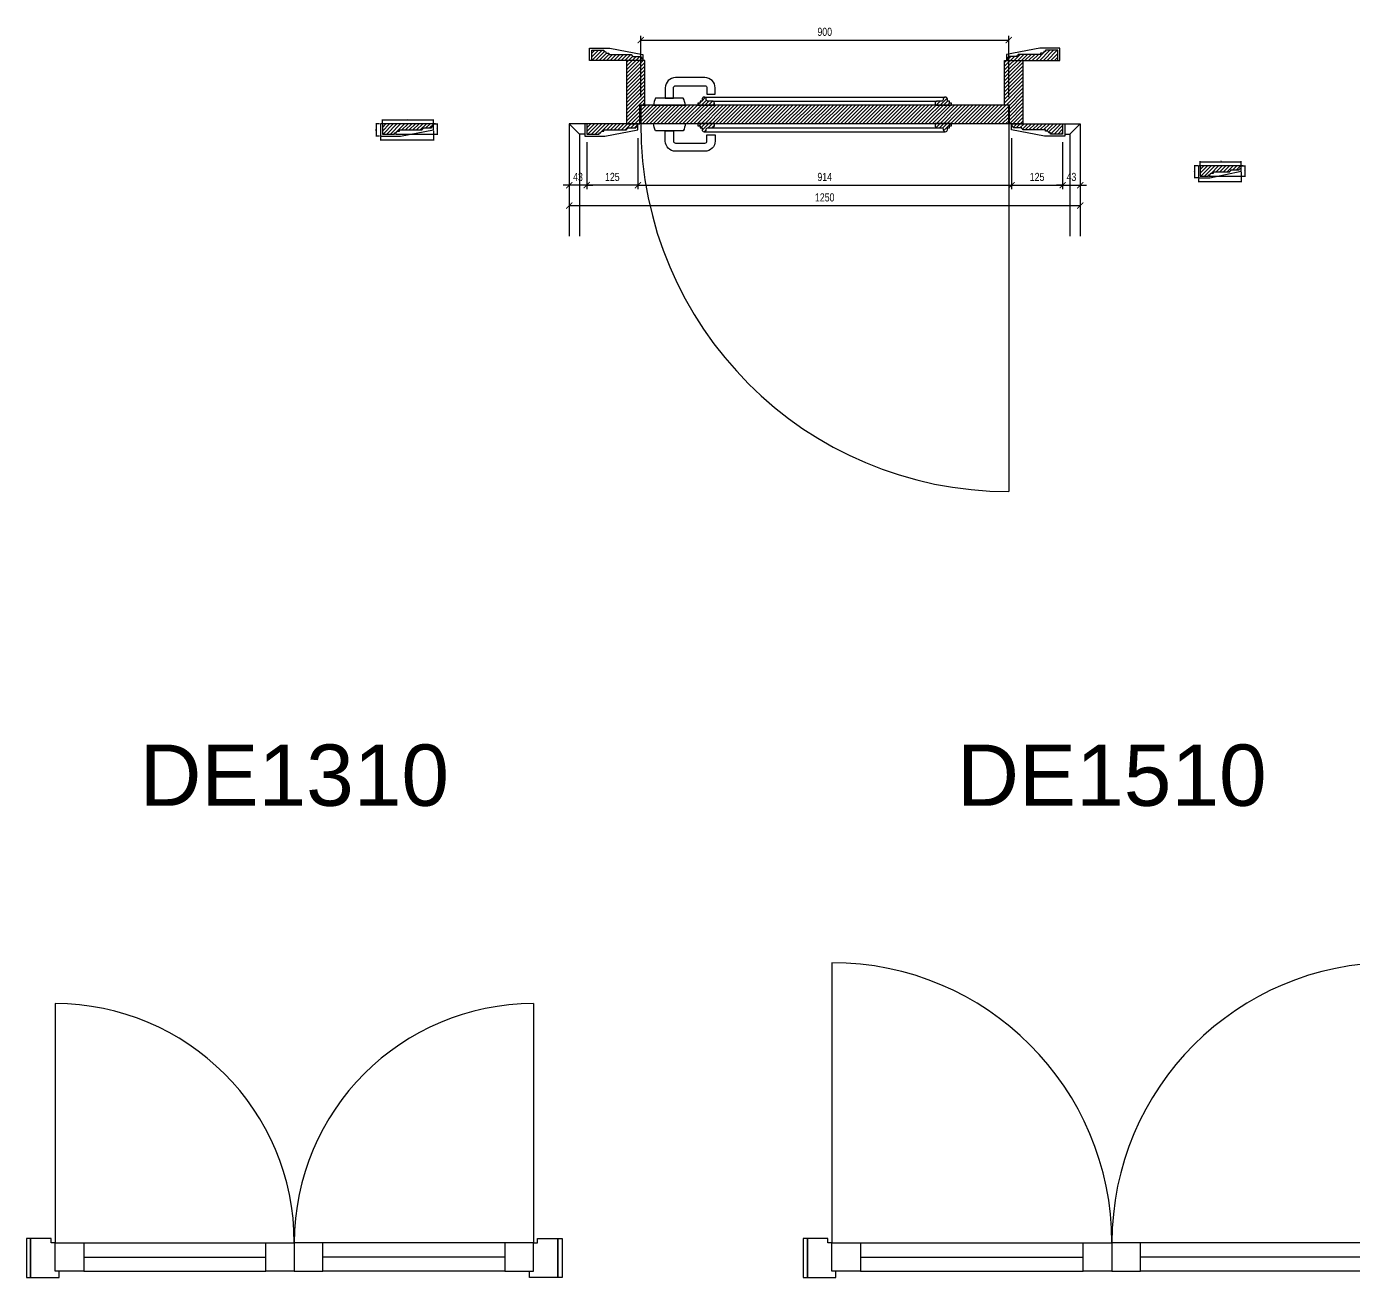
# Model space of a CAD drawing. Header units: millimetres. Extents: x 585 to 19233, y 2366 to 15159.
# Drawn here: x 606 to 3852, y 2366 to 5426 of the extents above; entities that cross this region are included whole.
import ezdxf
from ezdxf.enums import TextEntityAlignment as Align

# ---------------------------------------------------------------- set-up
doc = ezdxf.new("R2010")
doc.units = ezdxf.units.MM
for name, color, linetype in [('AR doors', 4, 'Continuous'), ('AR doors dim', 4, 'Continuous'), ('AR wood', 7, 'Continuous')]:
    doc.layers.add(name, color=color, linetype=linetype)
doc.styles.add('Arial', font='arial.ttf')
doc.styles.add('Romrust', font='romrust.shx', dxfattribs={"width": 0.8})
doc.dimstyles.new('II 1', dxfattribs={"dimtxt": 2, "dimasz": 1.5, "dimexe": 1, "dimexo": 2, "dimgap": 1, "dimtad": 1, "dimdec": 0, "dimzin": 9, "dimdsep": 46, "dimtxsty": 'Romrust', "dimblk": 'ARCHTICK', "dimcen": 0, "dimclrt": 3, "dimadec": 0, "dimazin": 0, "dimtfac": 0.666667, "dimtdec": 0, "dimtix": 1, "dimtmove": 2, "dimatfit": 0, "dimfxl": 1, "dimtvp": 1, "dimtolj": 1, "dimarcsym": 0})
doc.dimstyles.new('II 10', dxfattribs={"dimscale": 10, "dimtxt": 2, "dimasz": 1.5, "dimexe": 1, "dimexo": 2, "dimgap": 1, "dimtad": 1, "dimdec": 0, "dimzin": 9, "dimdsep": 46, "dimtxsty": 'Romrust', "dimblk": 'ARCHTICK', "dimcen": 0, "dimclrt": 3, "dimadec": 0, "dimazin": 0, "dimtfac": 0.666667, "dimtdec": 0, "dimtix": 1, "dimtmove": 0, "dimatfit": 0, "dimfxl": 1, "dimtvp": 1, "dimtolj": 1, "dimarcsym": 0})

# ---------------------------------------------------------------- blocks, each defined once
blk = doc.blocks.new('door entrance 900 plan 125')
h = blk.add_hatch()
h.set_pattern_fill('LINE', color=8, scale=2, angle=45, style=0)
h.set_pattern_definition([(45, (368.1325, 26245.5836), (-4.490128, 4.490128), [])])
h.paths.add_polyline_path([(-452, -77.5), (-452, -31.5), (-440, -31.5), (-440, 77.5), (-485, 77.5), (-485, -77.5)])
edge = h.paths.add_edge_path()
edge.add_line((-532, 95.5), (-528, 95.5))
edge.add_line((-528, 95.5), (-528, 92.5))
edge.add_line((-528, 92.5), (-473, 92.5))
edge.add_line((-473, 92.5), (-473, 90.5))
edge.add_arc((-473, 87.5), 3, 0, 90, ccw=False)
edge.add_line((-470, 87.5), (-450, 87.5))
edge.add_line((-450, 87.5), (-450, 85.5))
edge.add_arc((-450, 82.5), 3, 0, 90, ccw=False)
edge.add_line((-447, 82.5), (-445, 82.5))
edge.add_line((-445, 82.5), (-445, 77.5))
edge.add_line((-445, 77.5), (-570, 77.5))
edge.add_line((-570, 77.5), (-570, 102.5))
edge.add_line((-570, 102.5), (-540, 102.5))
edge.add_line((-540, 102.5), (-540, 99.5))
edge.add_line((-540, 99.5), (-536, 99.5))
edge.add_arc((-532, 99.5), 4, 180, 270)
edge = h.paths.add_edge_path()
edge.add_line((-544, -95.5), (-540, -95.5))
edge.add_line((-540, -95.5), (-540, -92.5))
edge.add_line((-540, -92.5), (-485, -92.5))
edge.add_line((-485, -92.5), (-485, -90.5))
edge.add_arc((-485, -87.5), 3, 270, 360)
edge.add_line((-482, -87.5), (-462, -87.5))
edge.add_line((-462, -87.5), (-462, -85.5))
edge.add_arc((-462, -82.5), 3, 270, 360)
edge.add_line((-459, -82.5), (-457, -82.5))
edge.add_line((-457, -82.5), (-457, -77.5))
edge.add_line((-457, -77.5), (-582, -77.5))
edge.add_line((-582, -77.5), (-582, -102.5))
edge.add_line((-582, -102.5), (-552, -102.5))
edge.add_line((-552, -102.5), (-552, -99.5))
edge.add_line((-552, -99.5), (-548, -99.5))
edge.add_arc((-544, -99.5), 4, 90, 180, ccw=False)
h.paths.add_polyline_path([(-450, -77), (450, -77), (450, -32), (-450, -32)])
edge = h.paths.add_edge_path()
edge.add_arc((-275, -27), 5, 0, 90)
edge.add_line((-275, -22), (-285, -22))
edge.add_arc((-285, -17), 5, 180, 270, ccw=False)
edge.add_arc((-295, -17), 5, 360, 540)
edge.add_line((-300, -17), (-300, -22))
edge.add_line((-300, -22), (-305, -22))
edge.add_line((-305, -22), (-305, -27))
edge.add_line((-305, -27), (-310, -27))
edge.add_line((-310, -27), (-310, -32))
edge.add_line((-310, -32), (-270, -32))
edge.add_line((-270, -32), (-270, -27))
edge = h.paths.add_edge_path()
edge.add_line((-270, -82), (-270, -77))
edge.add_line((-270, -77), (-310, -77))
edge.add_line((-310, -77), (-310, -82))
edge.add_line((-310, -82), (-305, -82))
edge.add_line((-305, -82), (-305, -87))
edge.add_line((-305, -87), (-300, -87))
edge.add_line((-300, -87), (-300, -92))
edge.add_arc((-295, -92), 5, 180, 360)
edge.add_arc((-285, -92), 5, 90, 180, ccw=False)
edge.add_line((-285, -87), (-275, -87))
edge.add_arc((-275, -82), 5, 270, 360)
edge = h.paths.add_edge_path()
edge.add_line((305, -22), (300, -22))
edge.add_line((300, -22), (300, -17))
edge.add_arc((295, -17), 5, 0, 180)
edge.add_arc((285, -17), 5, -90, 0, ccw=False)
edge.add_line((285, -22), (275, -22))
edge.add_arc((275, -27), 5, 90, 180)
edge.add_line((270, -27), (270, -32))
edge.add_line((270, -32), (310, -32))
edge.add_line((310, -32), (310, -27))
edge.add_line((310, -27), (305, -27))
edge.add_line((305, -27), (305, -22))
edge = h.paths.add_edge_path()
edge.add_line((310, -77), (270, -77))
edge.add_line((270, -77), (270, -82))
edge.add_arc((275, -82), 5, 180, 270)
edge.add_line((275, -87), (285, -87))
edge.add_arc((285, -92), 5, 0, 90, ccw=False)
edge.add_arc((295, -92), 5, 180, 360)
edge.add_line((300, -92), (300, -87))
edge.add_line((300, -87), (305, -87))
edge.add_line((305, -87), (305, -82))
edge.add_line((305, -82), (310, -82))
edge.add_line((310, -82), (310, -77))
h.paths.add_polyline_path([(485, -77.5), (452, -77.5), (452, -31.5), (440, -31.5), (440, 77.5), (485, 77.5)])
edge = h.paths.add_edge_path()
edge.add_line((532, 95.5), (528, 95.5))
edge.add_line((528, 95.5), (528, 92.5))
edge.add_line((528, 92.5), (473, 92.5))
edge.add_line((473, 92.5), (473, 90.5))
edge.add_arc((473, 87.5), 3, 90, 180)
edge.add_line((470, 87.5), (450, 87.5))
edge.add_line((450, 87.5), (450, 85.5))
edge.add_arc((450, 82.5), 3, 90, 180)
edge.add_line((447, 82.5), (445, 82.5))
edge.add_line((445, 82.5), (445, 77.5))
edge.add_line((445, 77.5), (570, 77.5))
edge.add_line((570, 77.5), (570, 102.5))
edge.add_line((570, 102.5), (540, 102.5))
edge.add_line((540, 102.5), (540, 99.5))
edge.add_line((540, 99.5), (536, 99.5))
edge.add_arc((532, 99.5), 4, -90, 0, ccw=False)
edge = h.paths.add_edge_path()
edge.add_line((544, -95.5), (540, -95.5))
edge.add_line((540, -95.5), (540, -92.5))
edge.add_line((540, -92.5), (485, -92.5))
edge.add_line((485, -92.5), (485, -90.5))
edge.add_arc((485, -87.5), 3, 180, 270, ccw=False)
edge.add_line((482, -87.5), (462, -87.5))
edge.add_line((462, -87.5), (462, -85.5))
edge.add_arc((462, -82.5), 3, 180, 270, ccw=False)
edge.add_line((459, -82.5), (457, -82.5))
edge.add_line((457, -82.5), (457, -77.5))
edge.add_line((457, -77.5), (582, -77.5))
edge.add_line((582, -77.5), (582, -102.5))
edge.add_line((582, -102.5), (552, -102.5))
edge.add_line((552, -102.5), (552, -99.5))
edge.add_line((552, -99.5), (548, -99.5))
edge.add_arc((544, -99.5), 4, 360, 450)
at = {"color": 8}
for p, q in [((-295, -12), (295, -12)), ((-275, -22), (275, -22)), ((-295, -97), (295, -97)), ((-275, -87), (275, -87)), ((450, -77), (450, -977))]:
    blk.add_line(p, q, dxfattribs=at)
for points in [[(-570, 77.5), (-575, 77.5), (-575, 107.5), (-526, 107.5), (-445, 92.5), (-445, 82.5)], [(570, 77.5), (575, 77.5), (575, 107.5), (526, 107.5), (445, 92.5), (445, 82.5)], [(-582, -77.5), (-587, -77.5), (-587, -107.5), (-538, -107.5), (-457, -92.5), (-457, -82.5)], [(582, -77.5), (587, -77.5), (587, -107.5), (538, -107.5), (457, -92.5), (457, -82.5)]]:
    blk.add_lwpolyline(points, dxfattribs=at)
at = {"color": 0}
for points in [[(-532, 95.5), (-528, 95.5), (-528, 92.5), (-473, 92.5), (-473, 90.5, -0.414214), (-470, 87.5), (-450, 87.5), (-450, 85.5, -0.414214), (-447, 82.5), (-445, 82.5), (-445, 77.5), (-570, 77.5), (-570, 102.5), (-540, 102.5), (-540, 99.5), (-536, 99.5, 0.414214), (-532, 95.5)], [(532, 95.5), (528, 95.5), (528, 92.5), (473, 92.5), (473, 90.5, 0.414214), (470, 87.5), (450, 87.5), (450, 85.5, 0.414214), (447, 82.5), (445, 82.5), (445, 77.5), (570, 77.5), (570, 102.5), (540, 102.5), (540, 99.5), (536, 99.5, -0.414214), (532, 95.5)]]:
    blk.add_lwpolyline(points, format="xyb", dxfattribs=at)
for points in [[(-452, -77.5), (-452, -31.5), (-440, -31.5), (-440, 77.5), (-485, 77.5), (-485, -77.5), (-452, -77.5)], [(485, -77.5), (452, -77.5), (452, -31.5), (440, -31.5), (440, 77.5), (485, 77.5), (485, -77.5)]]:
    blk.add_lwpolyline(points, dxfattribs=at)
at = {"color": 8}
for points in [[(-293, 35.5), (-365, 35.5, 0.414214), (-390, 10.5), (-390, -14.5), (-370, -14.5), (-370, 10.5, -0.414214), (-365, 15.5), (-293, 15.5, -0.414214), (-288, 10.5), (-288, -4.5), (-268, -4.5), (-268, 10.5, 0.414214)], [(-346, -14.5), (-414, -14.5, 0.100452), (-419, -32), (-341, -32, 0.100452)], [(-346, -94.5), (-414, -94.5, -0.100452), (-419, -77), (-341, -77, -0.100452)], [(-293, -144.5), (-365, -144.5, -0.414214), (-390, -119.5), (-390, -94.5), (-370, -94.5), (-370, -119.5, 0.414214), (-365, -124.5), (-293, -124.5, 0.414214), (-288, -119.5), (-288, -104.5), (-268, -104.5), (-268, -119.5, -0.414214)]]:
    blk.add_lwpolyline(points, format="xyb", close=True, dxfattribs=at)
at = {"color": 0}
blk.add_lwpolyline([(-450, -77), (450, -77), (450, -32), (-450, -32)], close=True, dxfattribs=at)
for points in [[(-270, -27, 0.414214), (-275, -22), (-285, -22, -0.414214), (-290, -17, 1), (-300, -17), (-300, -22), (-305, -22), (-305, -27), (-310, -27), (-310, -32), (-270, -32)], [(305, -22), (300, -22), (300, -17, 1), (290, -17, -0.414214), (285, -22), (275, -22, 0.414214), (270, -27), (270, -32), (310, -32), (310, -27), (305, -27)], [(-544, -95.5), (-540, -95.5), (-540, -92.5), (-485, -92.5), (-485, -90.5, 0.414214), (-482, -87.5), (-462, -87.5), (-462, -85.5, 0.414214), (-459, -82.5), (-457, -82.5), (-457, -77.5), (-582, -77.5), (-582, -102.5), (-552, -102.5), (-552, -99.5), (-548, -99.5, -0.414214), (-544, -95.5, -0.414214)], [(-270, -82), (-270, -77), (-310, -77), (-310, -82), (-305, -82), (-305, -87), (-300, -87), (-300, -92, 1), (-290, -92, -0.414214), (-285, -87), (-275, -87, 0.414214)], [(310, -77), (270, -77), (270, -82, 0.414214), (275, -87), (285, -87, -0.414214), (290, -92, 1), (300, -92), (300, -87), (305, -87), (305, -82), (310, -82)], [(544, -95.5), (540, -95.5), (540, -92.5), (485, -92.5), (485, -90.5, -0.414214), (482, -87.5), (462, -87.5), (462, -85.5, -0.414214), (459, -82.5), (457, -82.5), (457, -77.5), (582, -77.5), (582, -102.5), (552, -102.5), (552, -99.5), (548, -99.5, 0.414214), (544, -95.5, 0.414214)]]:
    blk.add_lwpolyline(points, format="xyb", close=True, dxfattribs=at)
at = {"color": 8}
blk.add_arc((450, -77), 900, 180, 270, dxfattribs=at)
blk = doc.blocks.new('_ArchTick')
at = {"color": 0, "linetype": 'ByBlock', "lineweight": 0, "const_width": 0.15}
blk.add_lwpolyline([(-0.5, -0.5), (0.5, 0.5)], dxfattribs=at)
blk = doc.blocks.new('*D118')
at = {"layer": 'AR doors dim', "color": 0, "lineweight": -2, "transparency": 16777216}
for p, q in [((2108.2, 5253.9), (2108.2, 5403.4)), ((2108.2, 5393.4), (3008.2, 5393.4)), ((3008.2, 5253.9), (3008.2, 5403.4))]:
    blk.add_line(p, q, dxfattribs=at)
at = {"layer": 'Defpoints', "color": 0, "transparency": 16777216}
for p in [(3008.2, 5393.4), (2108.2, 5233.9), (3008.2, 5233.9)]:
    blk.add_point(p, dxfattribs=at)
at = {"layer": 'AR doors dim', "color": 0, "lineweight": -2, "transparency": 16777216, "xscale": 15, "yscale": 15, "zscale": 15, "rotation": 180}
blk.add_blockref('_ArchTick', (2108.2, 5393.4), dxfattribs=at)
at = {"layer": 'AR doors dim', "color": 0, "lineweight": -2, "transparency": 16777216, "xscale": 15, "yscale": 15, "zscale": 15}
blk.add_blockref('_ArchTick', (3008.2, 5393.4), dxfattribs=at)
at = {"layer": 'AR doors dim', "color": 3, "transparency": 16777216, "insert": (2558.2, 5413.4), "char_height": 20, "attachment_point": 5, "style": 'Romrust'}
blk.add_mtext('\\A1;900', dxfattribs=at)
blk = doc.blocks.new('*D119')
at = {"layer": 'AR doors dim', "color": 0, "lineweight": -2, "transparency": 16777216}
for p, q in [((2101.2, 5153.4), (2101.2, 5028.4)), ((3015.2, 5153.4), (3015.2, 5028.4)), ((2101.2, 5038.4), (3015.2, 5038.4))]:
    blk.add_line(p, q, dxfattribs=at)
at = {"layer": 'Defpoints', "color": 0, "transparency": 16777216}
for p in [(2101.2, 5173.4), (3015.2, 5173.4), (3015.2, 5038.4)]:
    blk.add_point(p, dxfattribs=at)
at = {"layer": 'AR doors dim', "color": 0, "lineweight": -2, "transparency": 16777216, "xscale": 15, "yscale": 15, "zscale": 15, "rotation": 180}
blk.add_blockref('_ArchTick', (2101.2, 5038.4), dxfattribs=at)
at = {"layer": 'AR doors dim', "color": 0, "lineweight": -2, "transparency": 16777216, "xscale": 15, "yscale": 15, "zscale": 15}
blk.add_blockref('_ArchTick', (3015.2, 5038.4), dxfattribs=at)
at = {"layer": 'AR doors dim', "color": 3, "transparency": 16777216, "insert": (2558.2, 5058.4), "char_height": 20, "attachment_point": 5, "style": 'Romrust'}
blk.add_mtext('\\A1;914', dxfattribs=at)
blk = doc.blocks.new('*D120')
at = {"layer": 'AR doors dim', "color": 0, "lineweight": -2, "transparency": 16777216}
for p, q in [((3015.2, 5153.4), (3015.2, 5028.4)), ((3140.2, 5143.4), (3140.2, 5028.4)), ((3015.2, 5038.4), (3140.2, 5038.4))]:
    blk.add_line(p, q, dxfattribs=at)
at = {"layer": 'Defpoints', "color": 0, "transparency": 16777216}
for p in [(3015.2, 5173.4), (3140.2, 5163.4), (3140.2, 5038.4)]:
    blk.add_point(p, dxfattribs=at)
at = {"layer": 'AR doors dim', "color": 0, "lineweight": -2, "transparency": 16777216, "xscale": 15, "yscale": 15, "zscale": 15, "rotation": 180}
blk.add_blockref('_ArchTick', (3015.2, 5038.4), dxfattribs=at)
at = {"layer": 'AR doors dim', "color": 0, "lineweight": -2, "transparency": 16777216, "xscale": 15, "yscale": 15, "zscale": 15}
blk.add_blockref('_ArchTick', (3140.2, 5038.4), dxfattribs=at)
at = {"layer": 'AR doors dim', "color": 3, "transparency": 16777216, "insert": (3077.7, 5058.4), "char_height": 20, "attachment_point": 5, "style": 'Romrust'}
blk.add_mtext('\\A1;125', dxfattribs=at)
blk = doc.blocks.new('*D179')
at = {"layer": 'AR doors dim', "color": 0, "lineweight": -2, "transparency": 16777216}
for p, q in [((3183.2, 5168.4), (3183.2, 5028.4)), ((3140.2, 5143.4), (3140.2, 5028.4)), ((3140.2, 5038.4), (3125.2, 5038.4)), ((3140.2, 5038.4), (3183.2, 5038.4)), ((3183.2, 5038.4), (3198.2, 5038.4))]:
    blk.add_line(p, q, dxfattribs=at)
at = {"layer": 'Defpoints', "color": 0, "transparency": 16777216}
for p in [(3140.2, 5163.4), (3183.2, 5188.4), (3183.2, 5038.4)]:
    blk.add_point(p, dxfattribs=at)
at = {"layer": 'AR doors dim', "color": 0, "lineweight": -2, "transparency": 16777216, "xscale": 15, "yscale": 15, "zscale": 15}
blk.add_blockref('_ArchTick', (3140.2, 5038.4), dxfattribs=at)
at = {"layer": 'AR doors dim', "color": 0, "lineweight": -2, "transparency": 16777216, "xscale": 15, "yscale": 15, "zscale": 15, "rotation": 180}
blk.add_blockref('_ArchTick', (3183.2, 5038.4), dxfattribs=at)
at = {"layer": 'AR doors dim', "color": 3, "transparency": 16777216, "insert": (3161.7, 5058.4), "char_height": 20, "attachment_point": 5, "style": 'Romrust'}
blk.add_mtext('\\A1;43', dxfattribs=at)
blk = doc.blocks.new('door architrave 125')
h = blk.add_hatch()
h.set_pattern_fill('LINE', color=8, scale=2, angle=45, style=0)
h.set_pattern_definition([(45, (952, 5077.5), (-4.490128, 4.490128), [])])
edge = h.paths.add_edge_path()
edge.add_line((-92, -18), (-88, -18))
edge.add_line((-88, -18), (-88, -15))
edge.add_line((-88, -15), (-33, -15))
edge.add_line((-33, -15), (-33, -13))
edge.add_arc((-33, -10), 3, 270, 360)
edge.add_line((-30, -10), (-10, -10))
edge.add_line((-10, -10), (-10, -8))
edge.add_arc((-10, -5), 3, 270, 360)
edge.add_line((-7, -5), (-5, -5))
edge.add_line((-5, -5), (-5, 0))
edge.add_line((-5, 0), (-130, 0))
edge.add_line((-130, 0), (-130, -25))
edge.add_line((-130, -25), (-100, -25))
edge.add_line((-100, -25), (-100, -22))
edge.add_line((-100, -22), (-96, -22))
edge.add_arc((-92, -22), 4, 90, 180, ccw=False)
at = {"color": 8}
blk.add_lwpolyline([(-130, 0), (-135, 0), (-135, -30), (-86, -30), (-5, -15), (-5, -5)], dxfattribs=at)
at = {"color": 0}
blk.add_lwpolyline([(-92, -18), (-88, -18), (-88, -15), (-33, -15), (-33, -13, 0.414214), (-30, -10), (-10, -10), (-10, -8, 0.414214), (-7, -5), (-5, -5), (-5, 0), (-130, 0), (-130, -25), (-100, -25), (-100, -22), (-96, -22, -0.414214), (-92, -18, -0.414214)], format="xyb", close=True, dxfattribs=at)
blk = doc.blocks.new('*D135')
at = {"layer": 'AR doors dim', "color": 0, "lineweight": -2, "transparency": 16777216}
for p, q in [((1933.2, 5168.4), (1933.2, 4978.4)), ((3183.2, 5168.4), (3183.2, 4978.4)), ((1933.2, 4988.4), (3183.2, 4988.4))]:
    blk.add_line(p, q, dxfattribs=at)
at = {"layer": 'Defpoints', "color": 0, "transparency": 16777216}
for p in [(1933.2, 5188.4), (3183.2, 5188.4), (3183.2, 4988.4)]:
    blk.add_point(p, dxfattribs=at)
at = {"layer": 'AR doors dim', "color": 0, "lineweight": -2, "transparency": 16777216, "xscale": 15, "yscale": 15, "zscale": 15, "rotation": 180}
blk.add_blockref('_ArchTick', (1933.2, 4988.4), dxfattribs=at)
at = {"layer": 'AR doors dim', "color": 0, "lineweight": -2, "transparency": 16777216, "xscale": 15, "yscale": 15, "zscale": 15}
blk.add_blockref('_ArchTick', (3183.2, 4988.4), dxfattribs=at)
at = {"layer": 'AR doors dim', "color": 3, "transparency": 16777216, "insert": (2558.2, 5008.4), "char_height": 20, "attachment_point": 5, "style": 'Romrust'}
blk.add_mtext('\\A1;1250', dxfattribs=at)
blk = doc.blocks.new('*D136')
at = {"layer": 'AR doors dim', "color": 0, "lineweight": -2, "transparency": 16777216}
for p, q in [((1976.2, 5143.4), (1976.2, 5028.4)), ((2101.2, 5153.4), (2101.2, 5028.4)), ((2101.2, 5038.4), (1976.2, 5038.4))]:
    blk.add_line(p, q, dxfattribs=at)
at = {"layer": 'Defpoints', "color": 0, "transparency": 16777216}
for p in [(1976.2, 5163.4), (2101.2, 5173.4), (1976.2, 5038.4)]:
    blk.add_point(p, dxfattribs=at)
at = {"layer": 'AR doors dim', "color": 0, "lineweight": -2, "transparency": 16777216, "xscale": 15, "yscale": 15, "zscale": 15, "rotation": 180}
blk.add_blockref('_ArchTick', (1976.2, 5038.4), dxfattribs=at)
at = {"layer": 'AR doors dim', "color": 0, "lineweight": -2, "transparency": 16777216, "xscale": 15, "yscale": 15, "zscale": 15}
blk.add_blockref('_ArchTick', (2101.2, 5038.4), dxfattribs=at)
at = {"layer": 'AR doors dim', "color": 3, "transparency": 16777216, "insert": (2038.7, 5058.4), "char_height": 20, "attachment_point": 5, "style": 'Romrust'}
blk.add_mtext('\\A1;125', dxfattribs=at)
blk = doc.blocks.new('*D137')
at = {"layer": 'AR doors dim', "color": 0, "lineweight": -2, "transparency": 16777216}
for p, q in [((1933.2, 5168.4), (1933.2, 5028.4)), ((1976.2, 5143.4), (1976.2, 5028.4)), ((1933.2, 5038.4), (1918.2, 5038.4)), ((1976.2, 5038.4), (1933.2, 5038.4)), ((1976.2, 5038.4), (1991.2, 5038.4))]:
    blk.add_line(p, q, dxfattribs=at)
at = {"layer": 'Defpoints', "color": 0, "transparency": 16777216}
for p in [(1933.2, 5188.4), (1976.2, 5163.4), (1933.2, 5038.4)]:
    blk.add_point(p, dxfattribs=at)
at = {"layer": 'AR doors dim', "color": 0, "lineweight": -2, "transparency": 16777216, "xscale": 15, "yscale": 15, "zscale": 15}
blk.add_blockref('_ArchTick', (1933.2, 5038.4), dxfattribs=at)
at = {"layer": 'AR doors dim', "color": 0, "lineweight": -2, "transparency": 16777216, "xscale": 15, "yscale": 15, "zscale": 15, "rotation": 180}
blk.add_blockref('_ArchTick', (1976.2, 5038.4), dxfattribs=at)
at = {"layer": 'AR doors dim', "color": 3, "transparency": 16777216, "insert": (1954.7, 5058.4), "char_height": 20, "attachment_point": 5, "style": 'Romrust'}
blk.add_mtext('\\A1;43', dxfattribs=at)
blk = doc.blocks.new('door architrave 100')
h = blk.add_hatch()
h.set_pattern_fill('LINE', color=8, scale=2, angle=45, style=0)
h.set_pattern_definition([(45, (952, 10077.5), (-4.490128, 4.490128), [])])
edge = h.paths.add_edge_path()
edge.add_line((-77, -18), (-73, -18))
edge.add_line((-73, -18), (-73, -15))
edge.add_line((-73, -15), (-33, -15))
edge.add_line((-33, -15), (-33, -13))
edge.add_arc((-33, -10), 3, 270, 360)
edge.add_line((-30, -10), (-10, -10))
edge.add_line((-10, -10), (-10, -8))
edge.add_arc((-10, -5), 3, 270, 360)
edge.add_line((-7, -5), (-5, -5))
edge.add_line((-5, -5), (-5, 0))
edge.add_line((-5, 0), (-105, 0))
edge.add_line((-105, 0), (-105, -25))
edge.add_line((-105, -25), (-85, -25))
edge.add_line((-85, -25), (-85, -22))
edge.add_line((-85, -22), (-81, -22))
edge.add_arc((-77, -22), 4, 90, 180, ccw=False)
at = {"color": 8}
blk.add_lwpolyline([(-105, 0), (-109, 0), (-109, -29), (-82, -29), (-5, -13), (-5, -5)], dxfattribs=at)
at = {"color": 0}
blk.add_lwpolyline([(-77, -18), (-73, -18), (-73, -15), (-33, -15), (-33, -13, 0.414214), (-30, -10), (-10, -10), (-10, -8, 0.414214), (-7, -5), (-5, -5), (-5, 0), (-105, 0), (-105, -25), (-85, -25), (-85, -22), (-81, -22, -0.414214), (-77, -18, -0.414214)], format="xyb", close=True, dxfattribs=at)
blk = doc.blocks.new('*D138')
at = {"layer": 'AR doors dim', "color": 0, "lineweight": -2, "transparency": 16777216}
for p, q in [((1476.2, 5190.4), (1476.2, 5199.4)), ((1476.2, 5198.4), (1601.2, 5198.4)), ((1601.2, 5190.4), (1601.2, 5199.4))]:
    blk.add_line(p, q, dxfattribs=at)
at = {"layer": 'Defpoints', "color": 0, "transparency": 16777216}
for p in [(1601.2, 5198.4), (1476.2, 5188.4), (1601.2, 5188.4)]:
    blk.add_point(p, dxfattribs=at)
at = {"layer": 'AR doors dim', "color": 0, "lineweight": -2, "transparency": 16777216, "xscale": 1.5, "yscale": 1.5, "zscale": 1.5, "rotation": 180}
blk.add_blockref('_ArchTick', (1476.2, 5198.4), dxfattribs=at)
at = {"layer": 'AR doors dim', "color": 0, "lineweight": -2, "transparency": 16777216, "xscale": 1.5, "yscale": 1.5, "zscale": 1.5}
blk.add_blockref('_ArchTick', (1601.2, 5198.4), dxfattribs=at)
at = {"layer": 'AR doors dim', "color": 3, "transparency": 16777216, "insert": (1538.7, 5200.4), "char_height": 2, "attachment_point": 5, "style": 'Romrust'}
blk.add_mtext('\\A1;125', dxfattribs=at)
blk = doc.blocks.new('*D139')
at = {"layer": 'AR doors dim', "color": 0, "lineweight": -2, "transparency": 16777216}
for p, q in [((1508.2, 5163.4), (1612.2, 5163.4)), ((1603.2, 5188.4), (1612.2, 5188.4)), ((1611.2, 5163.4), (1611.2, 5188.4))]:
    blk.add_line(p, q, dxfattribs=at)
at = {"layer": 'Defpoints', "color": 0, "transparency": 16777216}
for p in [(1506.2, 5163.4), (1601.2, 5188.4), (1611.2, 5188.4)]:
    blk.add_point(p, dxfattribs=at)
at = {"layer": 'AR doors dim', "color": 0, "lineweight": -2, "transparency": 16777216, "xscale": 1.5, "yscale": 1.5, "zscale": 1.5}
for p, rotation in [((1611.2, 5188.4), 90), ((1611.2, 5163.4), 270)]:
    blk.add_blockref('_ArchTick', p, dxfattribs=dict(at, rotation=rotation))
at = {"layer": 'AR doors dim', "color": 3, "transparency": 16777216, "insert": (1609.2, 5175.9), "char_height": 2, "attachment_point": 5, "rotation": 90, "style": 'Romrust'}
blk.add_mtext('\\A1;25', dxfattribs=at)
blk = doc.blocks.new('*D140')
at = {"layer": 'AR doors dim', "color": 0, "lineweight": -2, "transparency": 16777216}
for p, q in [((1469.2, 5188.4), (1460.2, 5188.4)), ((1461.2, 5188.4), (1461.2, 5158.4)), ((1469.2, 5158.4), (1460.2, 5158.4))]:
    blk.add_line(p, q, dxfattribs=at)
at = {"layer": 'Defpoints', "color": 0, "transparency": 16777216}
for p in [(1471.2, 5188.4), (1461.2, 5158.4), (1471.2, 5158.4)]:
    blk.add_point(p, dxfattribs=at)
at = {"layer": 'AR doors dim', "color": 0, "lineweight": -2, "transparency": 16777216, "xscale": 1.5, "yscale": 1.5, "zscale": 1.5}
for p, rotation in [((1461.2, 5188.4), 90), ((1461.2, 5158.4), 270)]:
    blk.add_blockref('_ArchTick', p, dxfattribs=dict(at, rotation=rotation))
at = {"layer": 'AR doors dim', "color": 3, "transparency": 16777216, "insert": (1459.2, 5173.4), "char_height": 2, "attachment_point": 5, "rotation": 90, "style": 'Romrust'}
blk.add_mtext('\\A1;30', dxfattribs=at)
blk = doc.blocks.new('*D141')
at = {"layer": 'AR doors dim', "color": 0, "lineweight": -2, "transparency": 16777216}
for p, q in [((1601.2, 5171.4), (1601.2, 5147.4)), ((1471.2, 5156.4), (1471.2, 5147.4)), ((1601.2, 5148.4), (1471.2, 5148.4))]:
    blk.add_line(p, q, dxfattribs=at)
at = {"layer": 'Defpoints', "color": 0, "transparency": 16777216}
for p in [(1601.2, 5173.4), (1471.2, 5158.4), (1471.2, 5148.4)]:
    blk.add_point(p, dxfattribs=at)
at = {"layer": 'AR doors dim', "color": 0, "lineweight": -2, "transparency": 16777216, "xscale": 1.5, "yscale": 1.5, "zscale": 1.5, "rotation": 180}
blk.add_blockref('_ArchTick', (1471.2, 5148.4), dxfattribs=at)
at = {"layer": 'AR doors dim', "color": 0, "lineweight": -2, "transparency": 16777216, "xscale": 1.5, "yscale": 1.5, "zscale": 1.5}
blk.add_blockref('_ArchTick', (1601.2, 5148.4), dxfattribs=at)
at = {"layer": 'AR doors dim', "color": 3, "transparency": 16777216, "insert": (1536.2, 5150.4), "char_height": 2, "attachment_point": 5, "style": 'Romrust'}
blk.add_mtext('\\A1;130', dxfattribs=at)
blk = doc.blocks.new('*D142')
at = {"layer": 'AR doors dim', "color": 0, "lineweight": -2, "transparency": 16777216}
for p, q in [((3476.9, 5087.7), (3476.9, 5096.7)), ((3576.9, 5087.7), (3576.9, 5096.7)), ((3476.9, 5095.7), (3576.9, 5095.7))]:
    blk.add_line(p, q, dxfattribs=at)
at = {"layer": 'Defpoints', "color": 0, "transparency": 16777216}
for p in [(3476.9, 5085.7), (3576.9, 5095.7), (3576.9, 5085.7)]:
    blk.add_point(p, dxfattribs=at)
at = {"layer": 'AR doors dim', "color": 0, "lineweight": -2, "transparency": 16777216, "xscale": 1.5, "yscale": 1.5, "zscale": 1.5, "rotation": 180}
blk.add_blockref('_ArchTick', (3476.9, 5095.7), dxfattribs=at)
at = {"layer": 'AR doors dim', "color": 0, "lineweight": -2, "transparency": 16777216, "xscale": 1.5, "yscale": 1.5, "zscale": 1.5}
blk.add_blockref('_ArchTick', (3576.9, 5095.7), dxfattribs=at)
at = {"layer": 'AR doors dim', "color": 3, "transparency": 16777216, "insert": (3526.9, 5097.7), "char_height": 2, "attachment_point": 5, "style": 'Romrust'}
blk.add_mtext('\\A1;100', dxfattribs=at)
blk = doc.blocks.new('*D143')
at = {"layer": 'AR doors dim', "color": 0, "lineweight": -2, "transparency": 16777216}
for p, q in [((3578.9, 5085.7), (3587.9, 5085.7)), ((3586.9, 5060.7), (3586.9, 5085.7)), ((3498.9, 5060.7), (3587.9, 5060.7))]:
    blk.add_line(p, q, dxfattribs=at)
at = {"layer": 'Defpoints', "color": 0, "transparency": 16777216}
for p in [(3576.9, 5085.7), (3586.9, 5085.7), (3496.9, 5060.7)]:
    blk.add_point(p, dxfattribs=at)
at = {"layer": 'AR doors dim', "color": 0, "lineweight": -2, "transparency": 16777216, "xscale": 1.5, "yscale": 1.5, "zscale": 1.5}
for p, rotation in [((3586.9, 5085.7), 90), ((3586.9, 5060.7), 270)]:
    blk.add_blockref('_ArchTick', p, dxfattribs=dict(at, rotation=rotation))
at = {"layer": 'AR doors dim', "color": 3, "transparency": 16777216, "insert": (3584.9, 5073.2), "char_height": 2, "attachment_point": 5, "rotation": 90, "style": 'Romrust'}
blk.add_mtext('\\A1;25', dxfattribs=at)
blk = doc.blocks.new('*D144')
at = {"layer": 'AR doors dim', "color": 0, "lineweight": -2, "transparency": 16777216}
for p, q in [((3470.9, 5085.7), (3461.9, 5085.7)), ((3462.9, 5085.7), (3462.9, 5056.7)), ((3470.9, 5056.7), (3461.9, 5056.7))]:
    blk.add_line(p, q, dxfattribs=at)
at = {"layer": 'Defpoints', "color": 0, "transparency": 16777216}
for p in [(3472.9, 5085.7), (3462.9, 5056.7), (3472.9, 5056.7)]:
    blk.add_point(p, dxfattribs=at)
at = {"layer": 'AR doors dim', "color": 0, "lineweight": -2, "transparency": 16777216, "xscale": 1.5, "yscale": 1.5, "zscale": 1.5}
for p, rotation in [((3462.9, 5085.7), 90), ((3462.9, 5056.7), 270)]:
    blk.add_blockref('_ArchTick', p, dxfattribs=dict(at, rotation=rotation))
at = {"layer": 'AR doors dim', "color": 3, "transparency": 16777216, "insert": (3460.9, 5071.2), "char_height": 2, "attachment_point": 5, "rotation": 90, "style": 'Romrust'}
blk.add_mtext('\\A1;29', dxfattribs=at)
blk = doc.blocks.new('*D145')
at = {"layer": 'AR doors dim', "color": 0, "lineweight": -2, "transparency": 16777216}
for p, q in [((3576.9, 5070.7), (3576.9, 5045.7)), ((3472.9, 5054.7), (3472.9, 5045.7)), ((3576.9, 5046.7), (3472.9, 5046.7))]:
    blk.add_line(p, q, dxfattribs=at)
at = {"layer": 'Defpoints', "color": 0, "transparency": 16777216}
for p in [(3576.9, 5072.7), (3472.9, 5056.7), (3472.9, 5046.7)]:
    blk.add_point(p, dxfattribs=at)
at = {"layer": 'AR doors dim', "color": 0, "lineweight": -2, "transparency": 16777216, "xscale": 1.5, "yscale": 1.5, "zscale": 1.5, "rotation": 180}
blk.add_blockref('_ArchTick', (3472.9, 5046.7), dxfattribs=at)
at = {"layer": 'AR doors dim', "color": 0, "lineweight": -2, "transparency": 16777216, "xscale": 1.5, "yscale": 1.5, "zscale": 1.5}
blk.add_blockref('_ArchTick', (3576.9, 5046.7), dxfattribs=at)
at = {"layer": 'AR doors dim', "color": 3, "transparency": 16777216, "insert": (3524.9, 5048.7), "char_height": 2, "attachment_point": 5, "style": 'Romrust'}
blk.add_mtext('\\A1;104', dxfattribs=at)
blk = doc.blocks.new('DE1510x95')
at = {"color": 8}
for points in [[(-685, 770), (-685, 85)], [(685, 770), (685, 85)]]:
    blk.add_lwpolyline(points, dxfattribs=at)
for points in [[(-755, 0), (-745, 0), (-745, 95), (-755, 95)], [(755, 0), (745, 0), (745, 95), (755, 95)]]:
    blk.add_lwpolyline(points, close=True, dxfattribs=at)
at = {"color": 3}
for points in [[(-695, 85), (-695, 95), (-745, 95), (-745, 0), (-675, 0), (-675, 15), (-685, 15), (-685, 85)], [(-685, 85), (-615, 85), (-615, 15), (-685, 15)], [(-70, 85), (0, 85), (0, 15), (-70, 15)], [(-70, 85), (0, 85), (0, 15), (-70, 15)], [(70, 85), (0, 85), (0, 15), (70, 15)], [(685, 85), (615, 85), (615, 15), (685, 15)], [(695, 85), (695, 95), (745, 95), (745, 0), (675, 0), (675, 15), (685, 15), (685, 85)]]:
    blk.add_lwpolyline(points, close=True, dxfattribs=at)
at = {"color": 0}
for points in [[(-615, 85), (-70, 85)], [(615, 85), (70, 85)], [(-615, 50), (-70, 50)], [(615, 50), (70, 50)], [(-615, 15), (-70, 15)], [(615, 15), (70, 15)]]:
    blk.add_lwpolyline(points, dxfattribs=at)
at = {"color": 8}
for centre, start, end in [((-685, 85), 0, 90), ((685, 85), 90, 180)]:
    blk.add_arc(centre, 685, start, end, dxfattribs=at)
blk = doc.blocks.new('DE1310x95')
at = {"color": 8}
for points in [[(-585, 670), (-585, 85)], [(585, 670), (585, 85)]]:
    blk.add_lwpolyline(points, dxfattribs=at)
for points in [[(-655, 0), (-645, 0), (-645, 95), (-655, 95)], [(655, 0), (645, 0), (645, 95), (655, 95)]]:
    blk.add_lwpolyline(points, close=True, dxfattribs=at)
at = {"color": 3}
for points in [[(-595, 85), (-595, 95), (-645, 95), (-645, 0), (-575, 0), (-575, 15), (-585, 15), (-585, 85)], [(-585, 85), (-515, 85), (-515, 15), (-585, 15)], [(-70, 85), (0, 85), (0, 15), (-70, 15)], [(-70, 85), (0, 85), (0, 15), (-70, 15)], [(70, 85), (0, 85), (0, 15), (70, 15)], [(585, 85), (515, 85), (515, 15), (585, 15)], [(595, 85), (595, 95), (645, 95), (645, 0), (575, 0), (575, 15), (585, 15), (585, 85)]]:
    blk.add_lwpolyline(points, close=True, dxfattribs=at)
at = {"color": 0}
for points in [[(-515, 85), (-70, 85)], [(515, 85), (70, 85)], [(-515, 50), (-70, 50)], [(515, 50), (70, 50)], [(-515, 15), (-70, 15)], [(515, 15), (70, 15)]]:
    blk.add_lwpolyline(points, dxfattribs=at)
at = {"color": 8}
for centre, start, end in [((-585, 85), 0, 90), ((585, 85), 90, 180)]:
    blk.add_arc(centre, 585, start, end, dxfattribs=at)

msp = doc.modelspace()

# ---------------------------------------------------------------- linework, layer by layer
at = {"layer": 'AR wood'}
for points in [[(1971.2, 5188.4), (1933.2, 5188.4), (1933.2, 4913.4)], [(1958.2, 5163.4), (1933.2, 5188.4)], [(1971.2, 5163.4), (1958.2, 5163.4), (1958.2, 4913.4)], [(3145.2, 5188.4), (3183.2, 5188.4), (3183.2, 4913.4)], [(3145.2, 5163.4), (3158.2, 5163.4), (3158.2, 4913.4)], [(3158.2, 5163.4), (3183.2, 5188.4)]]:
    msp.add_lwpolyline(points, dxfattribs=at)
at = {"layer": 'Defpoints'}
for points in [[(1606.2, 5188.4), (1601.2, 5188.4)], [(3581.9, 5085.7), (3576.9, 5085.7)]]:
    msp.add_lwpolyline(points, dxfattribs=at)

# ---------------------------------------------------------------- block references
at = {"layer": 'AR doors', "color": 3}
msp.add_blockref('door entrance 900 plan 125', (2558.2, 5265.9), dxfattribs=at)
at = {"layer": 'AR doors'}
for name, p in [('DE1510x95', (3260.7, 2366.1)), ('DE1310x95', (1260.7, 2366.1))]:
    msp.add_blockref(name, p, dxfattribs=at)
at = {"layer": 'AR wood', "color": 3}
for name, p in [('door architrave 125', (1606.2, 5188.4)), ('door architrave 100', (3581.9, 5085.7))]:
    msp.add_blockref(name, p, dxfattribs=at)

# ---------------------------------------------------------------- texts
at = {"layer": 'Defpoints', "style": 'Arial'}
for s, p in [('DE1310', (1260.7, 3595)), ('DE1510', (3260.7, 3595))]:
    msp.add_text(s, height=150, dxfattribs=at).set_placement(p, align=Align.MIDDLE)

# ---------------------------------------------------------------- dimensions: what is measured, and where the dimension line sits
at = {"layer": 'AR doors dim'}
for base, p1, p2, dimstyle, picture, middle in [((3008.2, 5393.4), (2108.2, 5233.9), (3008.2, 5233.9), 'II 10', '*D118', (2558.2, 5413.4)), ((1601.2, 5198.4), (1476.2, 5188.4), (1601.2, 5188.4), 'II 1', '*D138', (1538.7, 5200.4)), ((3183.2, 4988.4), (1933.2, 5188.4), (3183.2, 5188.4), 'II 10', '*D135', (2558.2, 5008.4)), ((3015.2, 5038.4), (2101.2, 5173.4), (3015.2, 5173.4), 'II 10', '*D119', (2558.2, 5058.4)), ((3140.2, 5038.4), (3015.2, 5173.4), (3140.2, 5163.4), 'II 10', '*D120', (3077.7, 5058.4)), ((3183.2, 5038.4), (3140.2, 5163.4), (3183.2, 5188.4), 'II 10', '*D179', (3161.7, 5058.4)), ((3576.9, 5095.7), (3476.9, 5085.7), (3576.9, 5085.7), 'II 1', '*D142', (3526.9, 5097.7))]:
    dim = msp.add_linear_dim(base=base, p1=p1, p2=p2, dimstyle=dimstyle, dxfattribs=at)
    dim.commit()
    dim.dimension.update_dxf_attribs({"geometry": picture, "text_midpoint": middle})
for base, p1, p2, angle, dimstyle, picture, middle in [((1461.2, 5158.4), (1471.2, 5188.4), (1471.2, 5158.4), 270, 'II 1', '*D140', (1459.2, 5173.4)), ((1471.2, 5148.4), (1601.2, 5173.4), (1471.2, 5158.4), 180, 'II 1', '*D141', (1536.2, 5150.4)), ((1611.2, 5188.4), (1506.2, 5163.4), (1601.2, 5188.4), 90, 'II 1', '*D139', (1609.2, 5175.9)), ((1933.2, 5038.4), (1976.2, 5163.4), (1933.2, 5188.4), 180, 'II 10', '*D137', (1954.7, 5058.4)), ((1976.2, 5038.4), (2101.2, 5173.4), (1976.2, 5163.4), 180, 'II 10', '*D136', (2038.7, 5058.4)), ((3462.9, 5056.7), (3472.9, 5085.7), (3472.9, 5056.7), 270, 'II 1', '*D144', (3460.9, 5071.2)), ((3472.9, 5046.7), (3576.9, 5072.7), (3472.9, 5056.7), 180, 'II 1', '*D145', (3524.9, 5048.7)), ((3586.9, 5085.7), (3496.9, 5060.7), (3576.9, 5085.7), 90, 'II 1', '*D143', (3584.9, 5073.2))]:
    dim = msp.add_linear_dim(base=base, p1=p1, p2=p2, angle=angle, dimstyle=dimstyle, dxfattribs=at)
    dim.commit()
    dim.dimension.update_dxf_attribs({"geometry": picture, "text_midpoint": middle})

doc.saveas('drawing.dxf')
